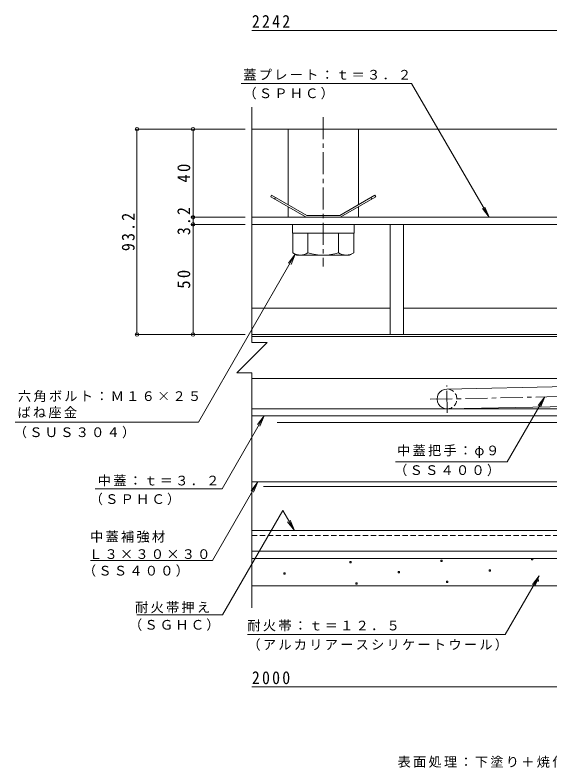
# Model space of a CAD drawing. Units: millimetres at full size. Extents: x -751 to 782, y -550 to 532.
# Drawn here: x -750.9 to -508, y -461.5 to -119.6 of the extents above; entities that cross this region are included whole.
import ezdxf

# ---------------------------------------------------------------- set-up
doc = ezdxf.new("R2010")
doc.units = ezdxf.units.MM
doc.header["$LTSCALE"] = 2
doc.header["$PDMODE"] = 32
doc.header["$PDSIZE"] = 1.6
doc.linetypes.add('CHAIN1', pattern=[8, 5, -1, 1, -1])
doc.linetypes.add('DASHED1', pattern=[1.8, 1.2, -0.6])
for name, color, linetype, lineweight in [('D-2', 3, 'Continuous', 9), ('D-3', 4, 'Continuous', 9), ('D-4', 4, 'Continuous', 9), ('D-5', 7, 'Continuous', 9), ('D-6', 6, 'Continuous', 5), ('D-8', 5, 'Continuous', 5), ('D-A', 3, 'Continuous', 9), ('D-B', 2, 'Continuous', 9), ('D-C', 5, 'Continuous', 5), ('D-F', 7, 'Continuous', 9)]:
    doc.layers.add(name, color=color, linetype=linetype, lineweight=lineweight)
doc.styles.add('ＭＳ ゴシック', font='')
doc.styles.get('ＭＳ ゴシック').set_extended_font_data('MS Gothic')

msp = doc.modelspace()

# ---------------------------------------------------------------- linework, layer by layer
at = {"layer": 'D-2'}
for p, q in [((-299.624, -211.456), (-643.375, -211.456)), ((-643.375, -214.656), (-299.624, -214.656))]:
    msp.add_line(p, q, dxfattribs=at)
at = {"layer": 'D-3'}
for p, q in [((-643.375, -171.456), (-292.224, -171.456)), ((-634.809, -202.148), (-618.688, -211.456)), ((-632.677, -202.456), (-633.077, -203.148)), ((-603.26, -211.456), (-587.139, -202.148)), ((-589.271, -202.456), (-588.871, -203.148)), ((-603.26, -211.456), (-618.688, -211.456)), ((-603.474, -210.656), (-618.474, -210.656))]:
    msp.add_line(p, q, dxfattribs=at)
for points in [[(-618.474, -210.656), (-634.409, -201.456), (-634.809, -202.148)], [(-603.474, -210.656), (-587.539, -201.456), (-587.139, -202.148)]]:
    msp.add_lwpolyline(points, dxfattribs=at)
at = {"layer": 'D-4'}
for p, q in [((-398.234, -363.127), (-643.375, -363.127)), ((-643.375, -366.356), (-433.891, -366.356)), ((-433.318, -378.856), (-643.375, -378.856))]:
    msp.add_line(p, q, dxfattribs=at)
at = {"layer": 'D-4', "color": 2}
for points in [[(-598.827, -368.396), (-598.827, -367.796), (-598.227, -367.796), (-598.227, -368.396)], [(-557.602, -367.703), (-557.602, -367.103), (-557.002, -367.103), (-557.002, -367.703)], [(-516.376, -367.009), (-516.376, -366.409), (-515.776, -366.409), (-515.776, -367.009)], [(-576.92, -372.879), (-576.92, -372.279), (-576.32, -372.279), (-576.32, -372.879)], [(-535.695, -372.186), (-535.695, -371.586), (-535.095, -371.586), (-535.095, -372.186)], [(-628.804, -373.573), (-628.804, -372.973), (-628.204, -372.973), (-628.204, -373.573)], [(-513.788, -376.669), (-513.788, -376.069), (-513.188, -376.069), (-513.188, -376.669)], [(-596.239, -378.056), (-596.239, -377.456), (-595.639, -377.456), (-595.639, -378.056)], [(-555.013, -377.362), (-555.013, -376.762), (-554.413, -376.762), (-554.413, -377.362)]]:
    msp.add_lwpolyline(points, close=True, dxfattribs=at)
at = {"layer": 'D-5'}
for p, q in [((-648.312, -150.695), (-570.876, -150.695)), ((-535.609, -211.456), (-570.876, -150.695)), ((-535.609, -211.456), (-538.662, -207.496)), ((-535.609, -211.456), (-537.533, -206.841)), ((-667.663, -304.445), (-623.673, -228.252)), ((-623.673, -228.252), (-626.717, -232.219)), ((-623.673, -228.252), (-625.587, -232.871)), ((-510.342, -293.028), (-513.395, -296.987)), ((-637.794, -301.656), (-640.838, -305.623)), ((-750.913, -304.445), (-667.663, -304.445)), ((-578.2, -322.509), (-527.454, -322.509)), ((-640.682, -331.657), (-643.725, -335.624)), ((-624.097, -353.656), (-626.01, -349.037)), ((-716.594, -367.341), (-661.283, -367.341)), ((-528.359, -400.954), (-512.957, -374.277)), ((-512.957, -374.277), (-516, -378.243)), ((-512.957, -374.277), (-514.87, -378.896)), ((-695.682, -391.916), (-656.653, -391.916))]:
    msp.add_line(p, q, dxfattribs=at)
for points in [[(-527.454, -322.509), (-510.342, -293.028), (-512.266, -297.643)], [(-714.588, -334.821), (-656.942, -334.821), (-637.794, -301.656), (-639.708, -306.276)], [(-661.283, -367.341), (-640.682, -331.657), (-642.595, -336.277)], [(-656.653, -391.916), (-629.33, -344.592), (-624.097, -353.656), (-627.14, -349.69)]]:
    msp.add_lwpolyline(points, dxfattribs=at)
at = {"layer": 'D-6'}
for p, q in [((-286.224, -264.656), (-643.375, -264.656)), ((-286.224, -265.656), (-643.375, -265.656)), ((-643.375, -284.655), (-451.673, -284.655)), ((-554.888, -289.458), (-453.038, -287.328)), ((-450.465, -296.276), (-554.699, -298.456))]:
    msp.add_line(p, q, dxfattribs=at)
at = {"layer": 'D-6', "linetype": 'CHAIN1'}
for p, q in [((-554.66, -300.326), (-554.922, -287.809)), ((-562.406, -294.116), (-437.559, -291.506))]:
    msp.add_line(p, q, dxfattribs=at)
at = {"layer": 'D-6', "color": 134}
msp.add_line((-351.224, -333.656), (-638.149, -333.656), dxfattribs=at)
at = {"layer": 'D-6'}
msp.add_arc((-554.793, -293.957), 4.5, 91.19794, 271.19794, dxfattribs=at)
at = {"layer": 'D-6', "linetype": 'DASHED1'}
msp.add_arc((-554.793, -293.957), 4.5, 271.19794, 91.19794, dxfattribs=at)
at = {"layer": 'D-8'}
for p, q in [((-308.224, -214.656), (-643.375, -214.656)), ((-643.375, -264.656), (-308.224, -264.656))]:
    msp.add_line(p, q, dxfattribs=at)
at = {"layer": 'D-A'}
for p, q in [((-301.123, -298.456), (-643.375, -298.456)), ((-301.123, -301.656), (-643.375, -301.656))]:
    msp.add_line(p, q, dxfattribs=at)
at = {"layer": 'D-B', "color": 4}
for p, q in [((-643.375, -214.656), (-580.557, -214.656)), ((-580.557, -252.656), (-580.557, -214.656)), ((-574.557, -214.656), (-574.557, -252.656)), ((-574.557, -214.656), (-447.391, -214.656)), ((-643.375, -252.656), (-580.557, -252.656)), ((-574.557, -252.656), (-447.391, -252.656))]:
    msp.add_line(p, q, dxfattribs=at)
at = {"layer": 'D-B', "color": 6, "lineweight": 5}
for p, q in [((-365.223, -304.656), (-631.927, -304.656)), ((-358.223, -331.657), (-643.375, -331.657))]:
    msp.add_line(p, q, dxfattribs=at)
at = {"layer": 'D-B', "color": 7}
msp.add_line((-643.375, -353.656), (-393.435, -353.656), dxfattribs=at)
at = {"layer": 'D-B', "color": 7, "linetype": 'DASHED1'}
msp.add_line((-643.375, -355.956), (-393.435, -355.956), dxfattribs=at)
at = {"layer": 'D-C', "color": 2, "linetype": 'CHAIN1', "lineweight": 9}
msp.add_line((-610.974, -165.92), (-610.974, -233.782), dxfattribs=at)
at = {"layer": 'D-C', "color": 2, "lineweight": 9}
for p, q in [((-626.974, -171.456), (-626.974, -205.748)), ((-626.974, -206.672), (-626.974, -211.456)), ((-594.974, -206.672), (-594.974, -211.456)), ((-594.974, -211.456), (-626.974, -211.456)), ((-574.557, -214.656), (-580.557, -214.656)), ((-580.557, -214.656), (-580.557, -264.656))]:
    msp.add_line(p, q, dxfattribs=at)
at = {"layer": 'D-C', "color": 134}
for p, q in [((-596.974, -214.656), (-624.974, -214.656)), ((-624.974, -214.656), (-624.974, -218.656))]:
    msp.add_line(p, q, dxfattribs=at)
at = {"layer": 'D-C'}
for p, q in [((-624.83, -227.584), (-624.83, -218.656)), ((-617.902, -227.584), (-617.902, -218.656)), ((-604.046, -227.584), (-604.046, -218.656)), ((-622.974, -228.656), (-624.83, -227.584)), ((-598.974, -228.656), (-622.974, -228.656)), ((-598.974, -228.656), (-597.118, -227.584))]:
    msp.add_line(p, q, dxfattribs=at)
at = {"layer": 'D-C', "color": 2, "lineweight": 9}
for points in [[(-626.974, -171.456), (-594.974, -171.456), (-594.974, -205.748)], [(-580.557, -264.656), (-574.557, -264.656), (-574.557, -214.656)]]:
    msp.add_lwpolyline(points, dxfattribs=at)
at = {"layer": 'D-C', "color": 134}
msp.add_lwpolyline([(-596.974, -214.656), (-596.974, -218.656), (-624.974, -218.656)], dxfattribs=at)
at = {"layer": 'D-C'}
msp.add_lwpolyline([(-624.83, -218.656), (-597.118, -218.656), (-597.118, -227.584)], dxfattribs=at)
for centre, radius, start, end in [((-620.741, -220.501), 8.179, 240.00002, 265.61575), ((-621.583, -221.822), 6.837, 271.81355, 302.57071), ((-610.974, -205.727), 22.928, 252.41205, 287.58797), ((-600.365, -221.822), 6.837, 237.42931, 268.18646), ((-601.207, -220.501), 8.179, 274.38426, 300)]:
    msp.add_arc(centre, radius, start, end, dxfattribs=at)
at = {"layer": 'D-F'}
for p, q in [((-277.224, -126.619), (-643.375, -126.619)), ((-643.375, -161.456), (-643.375, -268.274)), ((-696.152, -171.455), (-646.375, -171.455)), ((-695.552, -264.656), (-695.552, -171.455)), ((-670.105, -211.456), (-670.105, -171.455)), ((-646.375, -211.456), (-671.105, -211.456)), ((-670.105, -214.656), (-670.105, -211.456)), ((-646.375, -214.656), (-671.105, -214.656)), ((-670.105, -264.656), (-670.105, -214.656)), ((-696.152, -264.656), (-646.375, -264.656)), ((-643.375, -282.037), (-650.257, -282.037)), ((-643.375, -282.037), (-643.375, -388.856)), ((-645.406, -400.954), (-528.359, -400.954)), ((-398.224, -424.75), (-643.375, -424.75))]:
    msp.add_line(p, q, dxfattribs=at)
msp.add_lwpolyline([(-643.375, -268.274), (-636.494, -268.274), (-650.257, -282.037)], dxfattribs=at)
for p in [(-695.552, -171.455), (-670.105, -171.455), (-670.105, -211.456), (-670.105, -214.656), (-695.552, -264.656), (-670.105, -264.656)]:
    msp.add_point(p, dxfattribs=at)

# ---------------------------------------------------------------- texts
at = {"layer": 'D-5', "char_height": 4.399, "attachment_point": 7, "style": 'ＭＳ ゴシック'}
for s, insert in [('\\T1.17;蓋プレート：ｔ＝３．２', (-647.246, -149.186)), ('\\T1.17;（ＳＰＨＣ）', (-647.246, -157.919)), ('\\T1.17;六角ボルト：Ｍ１６×２５', (-749.607, -295.374)), ('\\T1.17;ばね座金', (-749.817, -302.718)), ('\\T1.17;（ＳＵＳ３０４）', (-751.469, -311.83)), ('\\T1.17;中蓋把手：φ９', (-577.456, -320.732)), ('\\T1.17;（ＳＳ４００）', (-578.785, -329.04)), ('\\T1.17;中蓋：ｔ＝３．２', (-713.301, -333.682)), ('\\T1.17;（ＳＰＨＣ）', (-717.037, -342.195)), ('\\T1.17;中蓋補強材', (-716.851, -359.242)), ('\\T1.17;Ｌ３×３０×３０', (-717.321, -366.679)), ('\\T1.17;（ＳＳ４００）', (-720.089, -374.707)), ('\\T1.17;耐火帯押え', (-696.409, -391.254)), ('\\T1.17;（ＳＧＨＣ）', (-699.177, -399.282)), ('\\T1.17;耐火帯：ｔ＝１２．５', (-645.406, -399.53)), ('\\T1.17;（アルカリアースシリケートウール）', (-645.406, -408.289)), ('\\T1.17;表面処理：下塗り＋焼付塗装（但し目地、把手、パッキン、クッション材を除く）', (-577.223, -461.508))]:
    msp.add_mtext(s, dxfattribs=dict(at, insert=insert))
at = {"layer": 'D-F', "color": 2, "char_height": 5.865, "attachment_point": 7, "style": 'ＭＳ ゴシック'}
for s, insert in [('\\T1.28;\\W0.9;2242', (-643.375, -125.419)), ('\\T1.28;\\W0.9;2000', (-643.375, -423.55))]:
    msp.add_mtext(s, dxfattribs=dict(at, insert=insert))
at = {"layer": 'D-F', "color": 2, "char_height": 5.865, "attachment_point": 7, "rotation": 90, "style": 'ＭＳ ゴシック'}
for s, insert in [('\\T1.27;\\W0.95;40', (-671.305, -195.705)), ('\\T1.27;\\W0.9;3.2', (-671.305, -219.556)), ('\\T1.28;\\W0.9;93.2', (-696.552, -226.806)), ('\\T1.27;\\W0.95;50', (-671.305, -243.906))]:
    msp.add_mtext(s, dxfattribs=dict(at, insert=insert))

doc.saveas('drawing.dxf')
